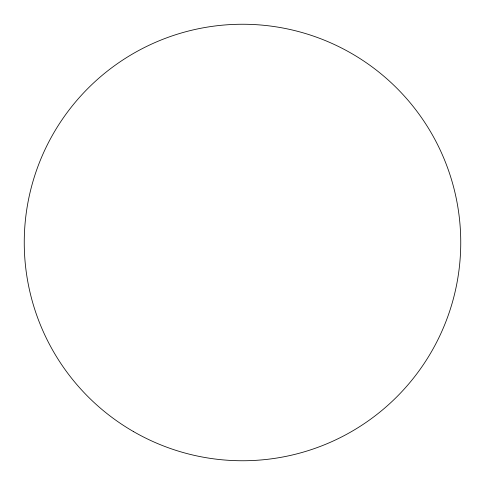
<?xml version="1.0" encoding="UTF-8"?>
<svg xmlns="http://www.w3.org/2000/svg" width="485" height="485" viewBox="0 0 485 485"><rect width="100%" height="100%" fill="white"/><g stroke="black" fill="none" stroke-linecap="round" stroke-linejoin="round"><path stroke-width="0.73" d="M133.375 431.511A218.25 218.25 0 0 0 460.75 242.5A218.25 218.25 0 0 0 133.375 53.489A218.25 218.25 0 0 0 133.375 431.511"/></g></svg>
